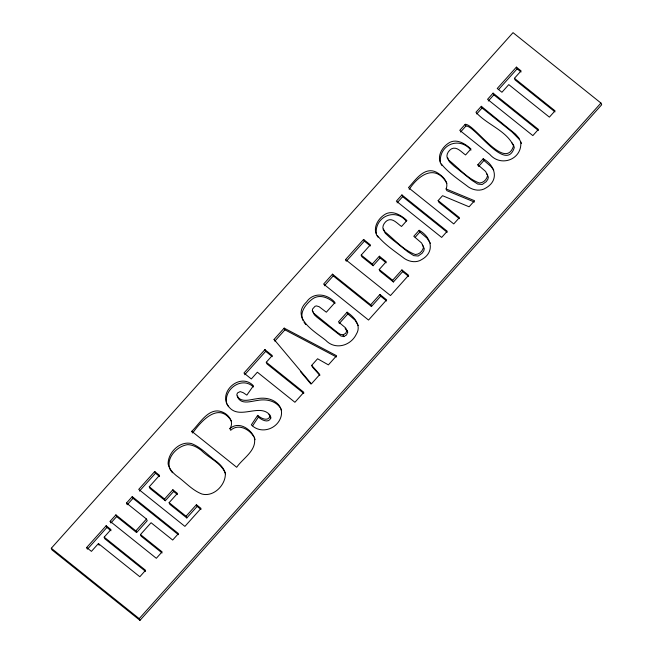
<?xml version="1.0" encoding="UTF-8"?>
<svg xmlns="http://www.w3.org/2000/svg" width="653" height="653" viewBox="0 0 653 653"><rect width="100%" height="100%" fill="white"/><g stroke="black" fill="none" stroke-linecap="round" stroke-linejoin="round"><path stroke-width="0.98" d="M313.105 312.199L312.338 310.493L312.583 309.024L315.024 306.298L316.452 305.898L319.146 306.722L326.337 312.199L335.005 302.519C327.643 293.932 313.685 291.524 306.6 301.906C289.997 317.831 315.252 331.797 325.79 340.352C335.25 350.31 350.816 345.845 356.375 334.091C361.795 325.472 354.122 316.754 347.094 312.199L338.425 321.88L345.6 327.912L346.963 330.426L345.755 333.259L343.054 334.899L340.164 334.295L337.193 332.295L313.603 313.122M346.963 330.426L347.723 332.132L346.523 334.965L343.821 336.597L340.931 336.001L316.827 317.08L314.371 314.828L312.338 310.493M446.089 188.946C449.313 181.656 441.983 175.371 436.302 172.155C424.262 166.229 415.324 180.236 408.452 187.648L453.753 223.922L459.402 217.62L438.147 200.602L442.546 195.688L469.091 206.797L474.543 200.716L446.089 188.946L446.848 190.652L474.388 202.038M253.829 436.775C249.397 429.16 238.157 423.234 230.672 430.303L229.913 428.597C234.264 422.385 229.089 414.998 223.114 412.345C209.205 405.823 199.891 423.56 191.77 431.306L192.537 433.012M226.934 403.766C236.623 422.744 259.094 402.117 269.885 415.006L270.032 416.361C267.657 421.96 260.71 418.14 257.657 415.373L251.348 424.858C261.11 434.882 277.982 428.923 281.198 415.985A14.301 13.329 -24.1 0 0 279.035 405.374C273.787 398.632 264.587 397.163 256.613 398.771C250.246 399.505 240.859 403.17 236.998 395.8L236.884 394.257L237.668 392.82L240.182 391.604L243.153 392.649L246.842 395.122L253.413 385.76C240.247 371.875 217.457 392.086 228.583 406.729M268.881 414.435L270.652 416.712L270.799 418.059C268.416 423.666 261.469 419.846 258.417 417.079L257.657 415.373M252.638 425.772L258.417 417.079M51.301 548.251L513.021 32.65L600.931 103.043L601.699 104.749L139.979 620.35L52.069 549.957L51.301 548.251L139.211 618.644L139.979 620.35M401.905 194.953L396.363 201.148L441.665 237.423L447.207 231.235L401.905 194.953L402.664 196.659L447.174 232.297M521.486 143.546L518.817 137.971L515.584 134.159L481.302 106.3L475.955 112.267C486.722 124.641 506.548 130.502 513.536 145.905C505.242 172.049 474.07 123.352 465.165 124.323L459.761 130.347L489.799 154.394C501.178 167.69 522.531 159.054 520.727 141.848M493.088 93.134L487.546 99.321L532.848 135.604L538.399 129.408L493.088 93.134L493.856 94.832L538.366 130.478M516.376 67.128L497.235 88.498L501.937 92.261L508.785 84.621L549.385 117.132L555.034 110.83L514.425 78.311L521.07 70.891L516.376 67.128L517.135 68.834L521.053 71.969M87.404 549.238L86.645 547.532L106.153 525.747L110.945 529.583L104.17 537.15L104.937 538.856L145.546 571.367M115.891 514.874L116.65 516.58L110.896 523.012L110.128 521.306L115.891 514.874L135.848 530.865L136.616 532.562L147.211 520.727L146.452 519.029L126.486 503.039L132.241 496.615L178.44 533.607L172.686 540.039L151.072 522.726L140.468 534.562L141.236 536.268L162.075 552.952M165.307 500.737L164.548 499.031L172.857 489.758L173.616 491.464L165.307 500.737L150.027 488.501L149.259 486.795L159.503 475.36L154.712 471.523L138.714 489.391L184.913 526.383L201.018 508.401L196.398 504.704L186.048 516.254L186.815 517.951L197.157 506.401L196.398 504.704M264.898 349.641L243.944 373.051L251.323 378.952L257.364 372.202L294.911 402.272L303.833 392.314L266.285 362.244L272.277 355.55L264.898 349.641L265.665 351.347L272.301 356.66M284.177 328.124L284.937 329.83L274.831 341.111L274.064 339.413L284.177 328.124L336.581 355.738L328.402 364.872L317.578 358.766L311.685 365.354L312.452 367.059L319.872 375.434M370.692 304.78L332.483 274.178L323.61 284.079L368.537 320.052L386.617 299.858L379.907 294.487L370.692 304.78L371.451 306.486L380.666 296.193L379.907 294.487M346.319 261.273L345.559 259.576L363.59 239.439L370.357 244.851L361.191 255.086L361.958 256.792L373.108 265.722L380.087 257.919L379.328 256.213L372.341 264.016L373.108 265.722M397.122 202.854L402.664 196.659M409.211 189.354C418.883 174.751 435.42 163.528 446.905 183.322M460.528 132.053L465.924 126.021L465.165 124.323M476.714 113.973L482.061 107.998L481.302 106.3M488.305 101.027L493.856 94.832M498.663 89.469L517.135 68.834M88.073 548.487L106.921 527.444L106.153 525.747M132.241 496.615L133.008 498.321L127.245 504.745L126.486 503.039M139.481 491.089L155.479 473.221L154.712 471.523M193.19 432.278C201.85 420.222 219.09 401.668 231.391 420.989M244.704 374.749L265.665 351.347M324.378 285.785L333.242 275.884L332.483 274.178M346.988 260.531L364.358 241.137L363.59 239.439M104.17 537.15L145.578 570.306L139.824 576.738L98.415 543.574L91.436 551.369L86.645 547.532M135.848 530.865L146.452 519.029M186.815 517.951L169.87 504.394L169.111 502.688L177.42 493.415L172.857 489.758M393.4 281.974L392.641 280.268L401.905 269.926L402.664 271.624L393.4 281.974L379.981 271.224L379.222 269.518L386.209 261.722L379.328 256.213M377.246 235.472C384.756 244.81 395.13 251.405 404.566 258.637C409.725 261.984 416.63 263.037 421.952 259.437C435.518 251.585 431.094 236.761 419.136 230.305L413.79 236.28L421.593 243.006L423.528 246.956C422.956 250.834 419.381 254.572 415.308 254.523C403.252 250.14 394.461 239.341 384.527 231.529C380.944 227.93 383.719 222.755 387.327 220.428C392.788 217.522 397.399 223.775 401.538 226.469L406.884 220.502C400.909 214.951 391.571 209.278 383.866 215.098C376.952 219.963 372.169 229.578 378.005 237.178M483.187 158.777L483.946 160.483L478.6 166.45L477.841 164.744L483.187 158.777C495.154 165.233 499.578 180.057 486.003 187.909C480.681 191.509 473.776 190.456 468.617 187.109C459.181 179.869 448.815 173.282 441.297 163.944M415.218 237.235L419.895 232.011L419.136 230.305M339.185 323.586L347.861 313.905L347.094 312.199M139.211 618.644L600.931 103.043M229.913 428.597C239.022 420.369 252.36 429.747 255.119 439.689M284.937 329.83L336.45 356.979M253.413 386.992C242.345 376.006 223.889 388.894 226.632 402.811M555.001 111.892L515.193 80.017L514.425 78.311M482.061 107.998L512.099 132.053L519.584 139.677M465.924 126.021C474.829 125.058 506.01 173.755 514.295 147.611L513.601 145.227L511.993 142.893M470.984 150.1C459.557 136.346 439.412 144.289 440.342 161.773M483.946 160.483L490.983 166.539L493.733 170.041M477.841 164.744L485.644 171.478L487.587 175.42C487.007 179.306 483.44 183.036 479.359 182.995C467.303 178.612 458.512 167.813 448.578 160.001C444.995 156.402 447.77 151.227 451.386 148.9C456.839 145.994 461.451 152.247 465.589 154.941L470.935 148.966C464.969 143.415 455.623 137.742 447.925 143.57C441.004 148.435 436.22 158.05 442.065 165.642M459.377 218.69L438.906 202.308L438.147 200.602M406.215 221.057C395.196 207.695 374.92 216.731 376.283 233.309M419.895 232.011L426.923 238.076L430.466 243.373M401.905 269.926L408.615 275.297L390.486 295.548L345.559 259.576M402.664 271.624L408.631 276.399M364.358 241.137L370.373 245.952M380.087 257.919L386.201 262.816M361.191 255.086L372.341 264.016M379.222 269.518L392.641 280.268M380.666 296.193L386.633 300.968M333.242 275.884L371.451 306.486M334.989 303.596C328.99 297.654 319.17 293.36 311.742 299.515C305.767 304.404 299.001 312.64 303.155 320.672M347.861 313.905L355.11 320.207L358.236 325.521M303.808 393.392L267.044 363.95L266.285 362.244M191.77 431.306L236.696 467.279C242.687 458.398 256.947 450.603 254.36 437.983M197.157 506.401L201.01 509.487M155.479 473.221L159.585 476.51M173.616 491.464L177.42 494.509M149.259 486.795L164.548 499.031M169.111 502.688L186.048 516.254M133.008 498.321L178.424 534.685M140.468 534.562L162.091 551.867L156.328 558.299L110.128 521.306M116.65 516.58L136.616 532.562M106.921 527.444L111.026 530.734M345.135 328.483L347.723 332.132M311.685 365.354L319.782 374.496L311.408 383.85L274.064 339.413M300.38 371.516L310.861 383.988M304.029 322.247L305.735 324.557M170.808 470.47L172.465 472.78M486.86 173.82L488.346 177.126L487.864 179.281L486.167 181.705L482.232 184.489L477.784 184.097L471.858 180.31L453.908 165.935L449.337 161.699L447.542 157.487M422.352 244.712L424.295 248.654L423.805 250.809L422.116 253.233L418.173 256.025L413.733 255.625L407.807 251.838L389.849 237.463L385.286 233.227L383.491 229.015M343.054 334.899L343.821 336.597M270.032 416.361L270.799 418.059M98.415 543.574L99.174 545.279M225.554 473.743C221.367 462.887 208.984 458.169 201.222 450.317C197.296 447.329 192.815 444.734 187.746 444.636C176.881 445.999 165.193 458.52 170.253 469.695M237.643 395.955L237.765 397.497C241.618 404.876 251.013 401.211 257.38 400.477C265.355 398.869 274.546 400.338 279.802 407.08A14.301 13.329 -24.1 0 1 281.582 410.353M225.358 473.662C225.677 485.016 213.743 497.162 202.046 494.06C192.015 490.272 184.913 481.62 176.286 475.613C172.621 472.519 169.135 468.846 168.115 463.997C167.894 452.676 179.738 440.702 191.386 443.542C201.418 447.313 208.519 455.99 217.155 461.981C220.836 465.099 224.314 468.805 225.358 473.662"/></g></svg>
